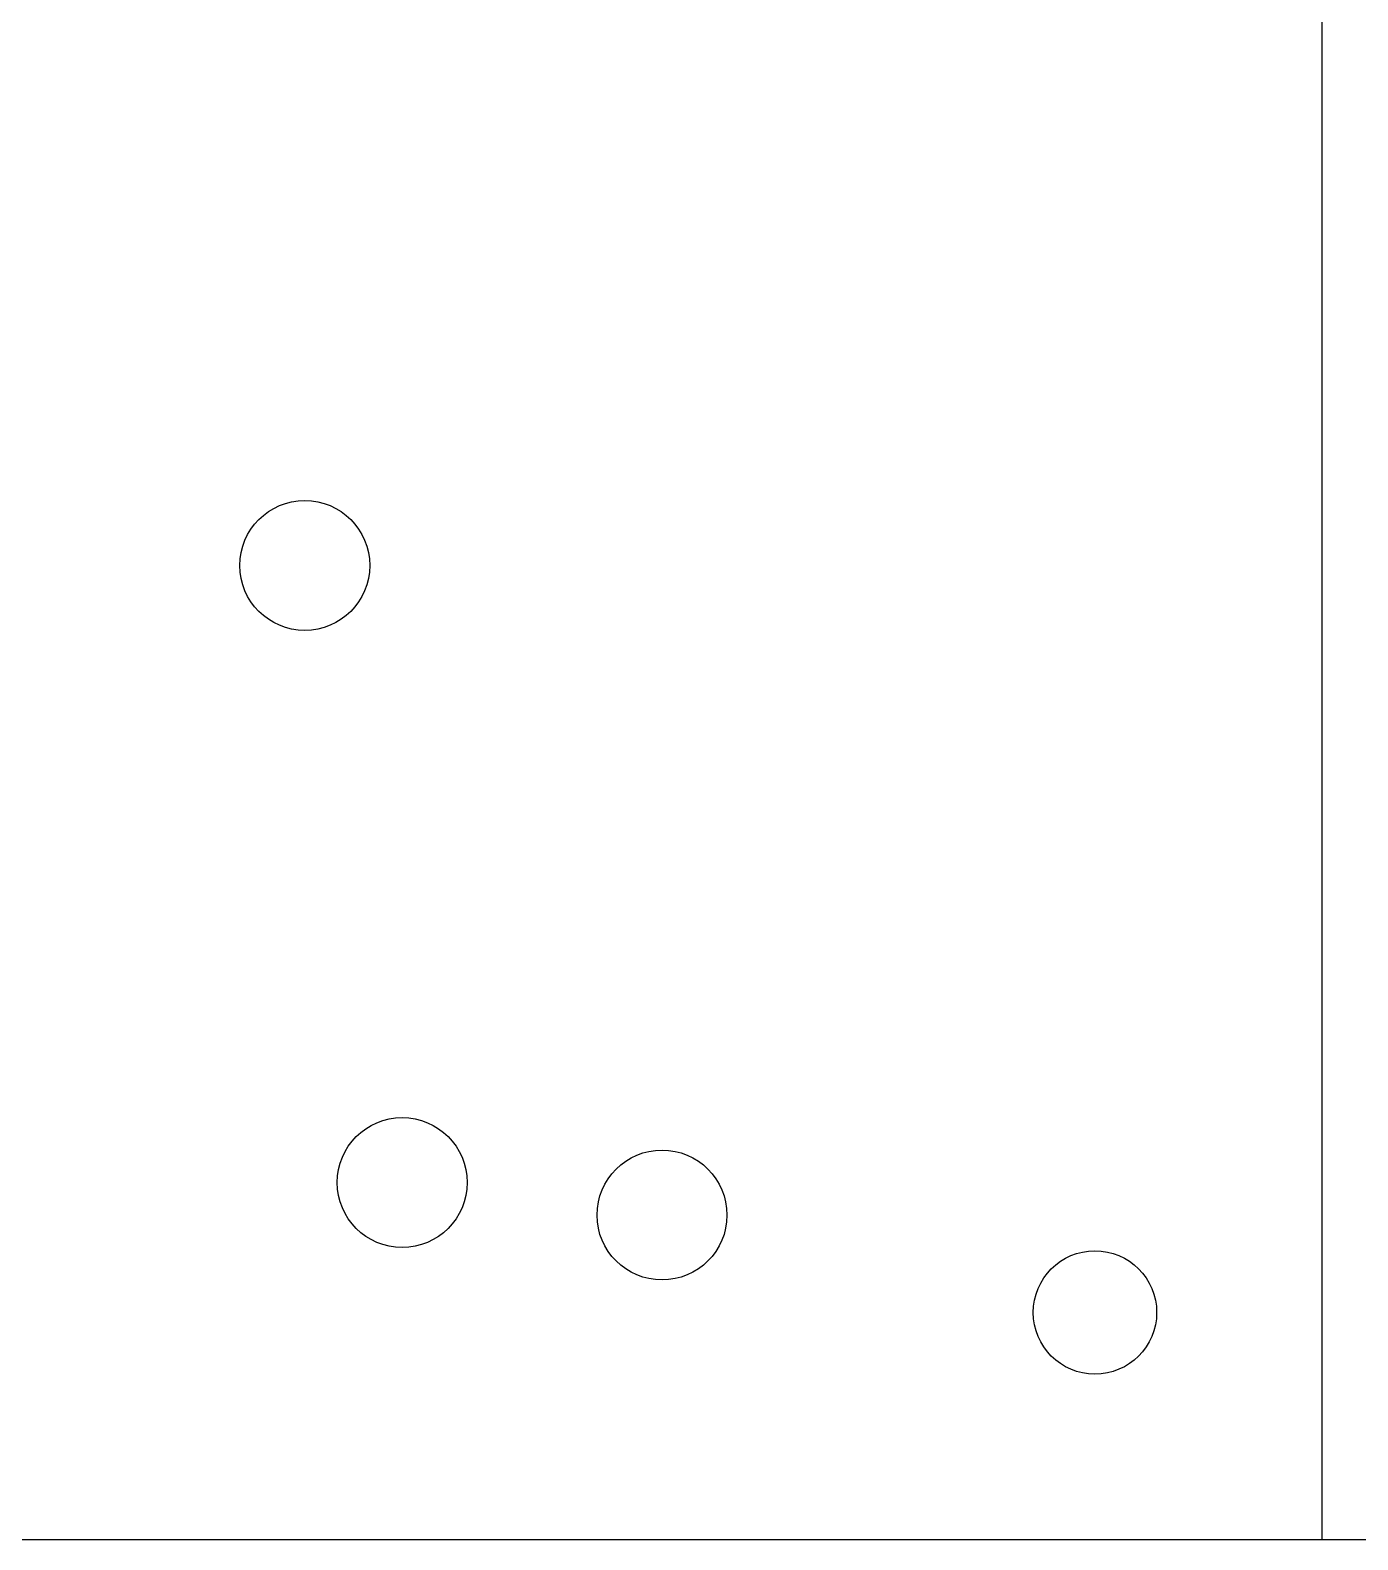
# Model space of a CAD drawing. Extents: x 0 to 323, y 0 to 407.
# Drawn here: x 20.44 to 40.88, y 0 to 23.24 of the extents above; entities that cross this region are included whole.
import ezdxf

# ---------------------------------------------------------------- set-up
doc = ezdxf.new("R2010")
doc.units = 0
for name, color, linetype in [('AMICA', 3, 'CONTINUOUS'), ('BORDER', 7, 'CONTINUOUS'), ('SCREWS-BORDER', 3, 'CONTINUOUS')]:
    doc.layers.add(name, color=color, linetype=linetype)

msp = doc.modelspace()

# ---------------------------------------------------------------- linework, layer by layer
at = {"layer": 'AMICA'}
for centre in [(24.665, 15), (26.165, 5.5), (30.165, 5)]:
    msp.add_circle(centre, 1, dxfattribs=at)
at = {"layer": 'BORDER'}
for p, q in [((40.33, 0), (40.33, 406.96)), ((322.64, 0), (0, 0))]:
    msp.add_line(p, q, dxfattribs=at)
at = {"layer": 'SCREWS-BORDER'}
msp.add_circle((36.83, 3.5), 0.95, dxfattribs=at)

doc.saveas('drawing.dxf')
